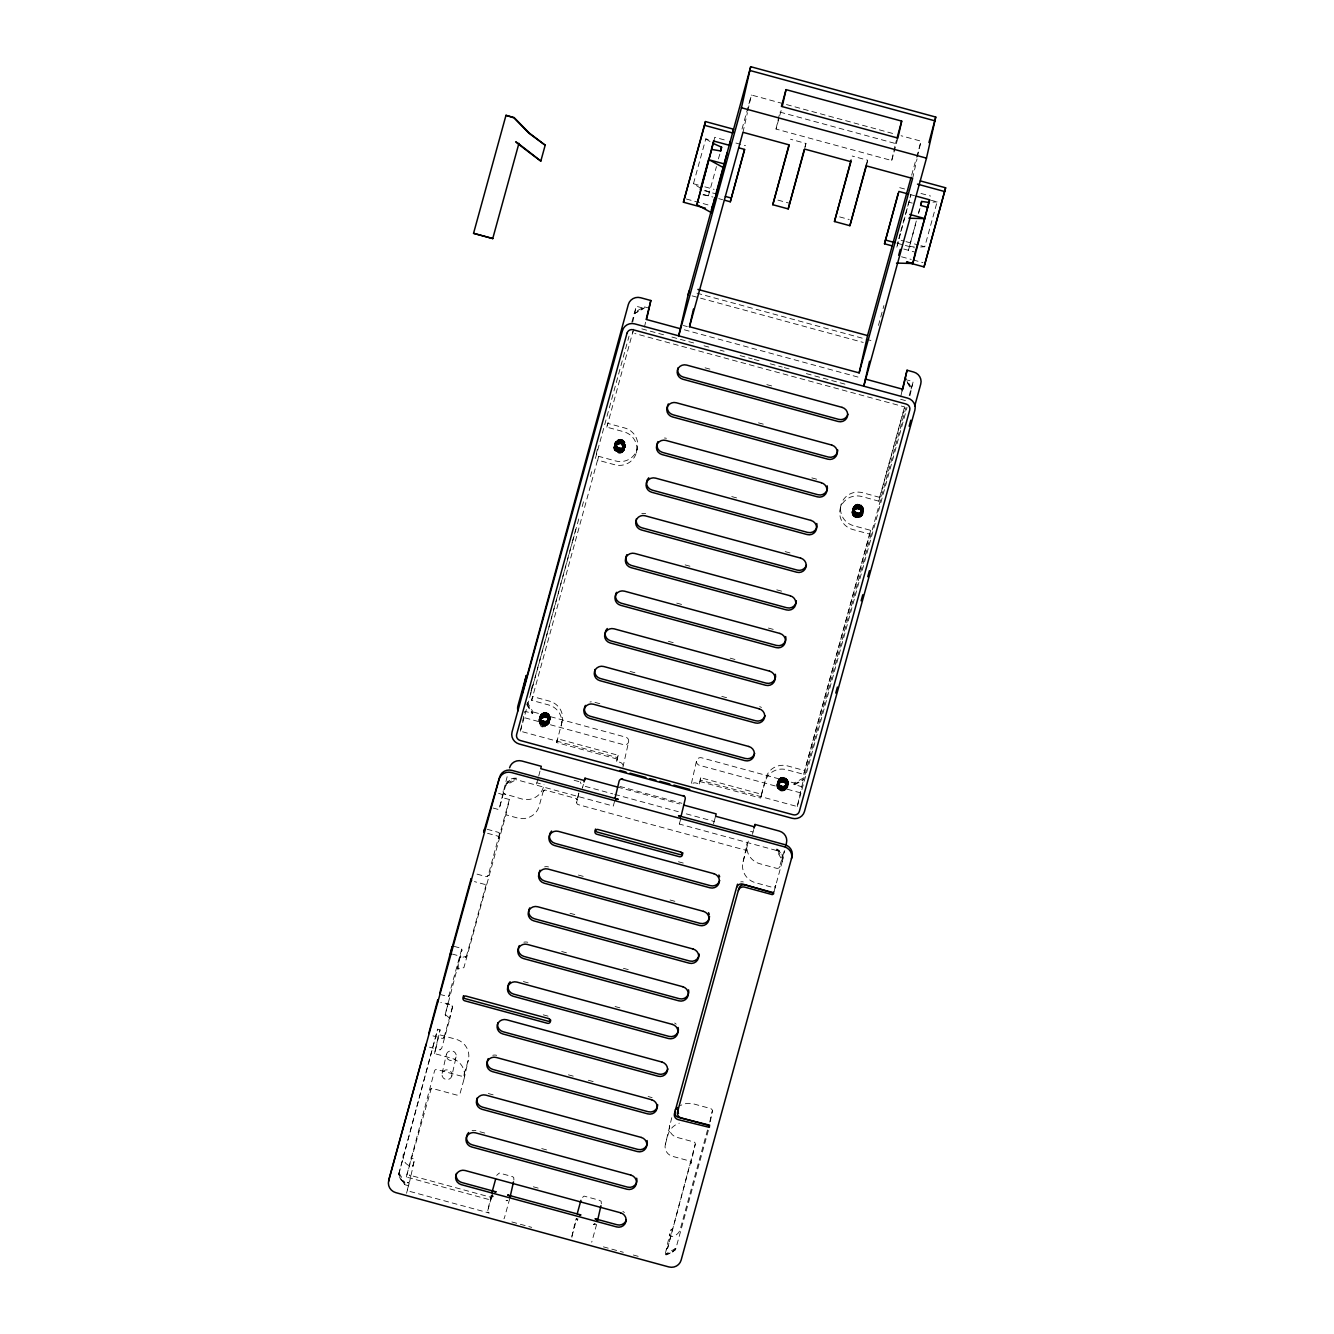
<?xml version="1.0" encoding="UTF-8"?>
<svg xmlns="http://www.w3.org/2000/svg" width="1334" height="1334" viewBox="0 0 1334 1334"><rect width="100%" height="100%" fill="white"/><g stroke="black" fill="none" stroke-linecap="round" stroke-linejoin="round"><path stroke-width="0.75" stroke-dasharray="5 3.75" d="M540.503 715.057C534.834 744.255 564.015 709.138 539.753 718.376M624.229 448.858L619.109 451.809L624.412 449.191L623.978 446.123L621.344 443.522L617.492 443.672L615.858 445.439L618.959 448.808L622.711 448.024L618.226 448.507L615.974 444.572C621.344 460.73 630.032 433.116 615.174 444.205C617.092 438.819 625.629 440.47 624.929 446.323M787.293 785.843L787.844 784.492C789.194 792.363 776.455 793.346 777.122 785.559C776.621 795.364 792.863 789.595 785.659 782.424C780.39 777.105 774.387 788.194 781.09 790.028C770.152 785.192 786.043 770.785 787.91 783.525M862.164 510.605C856.178 504.052 865.132 512.373 861.681 515.758M542.338 724.962C539.036 720.51 539.67 722.811 543.088 725.262L541.087 723.978L539.586 720.377M615.541 446.473C614.29 452.276 625.846 451.926 622.878 446.023C621.427 442.204 612.773 444.922 617.442 448.491C622.311 452.676 626.78 443.121 620.91 441.887C614.624 440.537 612.206 450.142 618.226 452.076L615.424 449.708L616.291 443.472M707.52 1129.981L680.173 1229.431A10.072 9.772 12.7 0 1 672.036 1236.468A2.018 1.951 12.7 0 1 669.768 1234.967L670.935 1229.998M778.289 787.66C775.521 780.824 785.643 776.188 787.56 783.775M852.559 512.373L856.228 516.842L853.427 514.474L853.443 511.722M549.441 721.627L549.691 719.71M549.758 720.21C552.176 713.757 541.17 710.722 539.786 717.342M549.591 720.96C552.593 715.641 544.972 710.172 541.004 714.724C544.389 710.972 551.492 714.524 549.925 719.526L549.658 718.526M624.462 448.924C626.73 442.271 616.141 439.486 614.49 446.056C612.339 455.127 627.63 454.227 625.246 444.889M625.046 445.573L624.012 449.808M625.112 446.073C620.927 426.263 605.819 456.928 622.695 449.908M788.027 783.041C789.011 789.561 778.773 791.712 777.589 785.142M787.927 784.292C789.811 778.739 781.14 775.237 778.406 780.29M852.209 511.856L853.21 507.554C846.273 523.612 872.769 516.191 858.813 507.07C845.439 505.97 856.795 526.613 862.364 513.957M539.553 718.893L541.12 714.24L544.739 712.573A5.219 5.069 12.7 0 1 548.157 713.657L550.092 716.625C549.308 712.123 542.188 711.189 540.47 715.491M614.54 445.589C611.172 453.093 624.245 456.345 624.629 448.241M614.59 446.19L616.258 441.07L619.876 439.386A5.219 5.069 12.7 0 1 623.312 440.47L625.229 443.438C622.444 434.767 610.505 442.571 615.424 449.708M614.957 443.688C613.54 448.641 619.66 453.31 623.578 449.375M778.672 781.374L783.108 779.173L786.393 781.107L782.291 779.206L777.872 782.674C780.673 777.789 788.211 780.774 787.36 786.176C780.824 795.347 772.303 778.422 782.741 777.338A5.219 5.069 12.7 0 1 786.176 778.422L788.094 781.39L786.176 778.422L781.874 777.555L778.506 779.823L777.072 784.976L778.072 780.723L777.505 783.075M852.86 508.938L853.443 507.587L852.476 511.439L853.427 514.474M862.548 512.189C860.18 517.859 851.125 514.24 852.96 508.454M547.674 720.727L544.722 721.677L541.471 719.576C543.021 722.211 547.574 722.628 548.074 719.893C547.274 714.524 539.653 719.976 540.737 718.176M621.427 448.558L623.778 446.356L620.827 448.608L616.608 446.406L619.076 448.341L622.011 448.424L623.562 447.607L623.962 443.388L624.445 444.155M785.676 785.493L782.724 786.443L779.473 784.342C781.807 788.828 788.878 785.509 786.393 781.107L785.659 785.559M859.429 513.106L861.364 511.772L858.246 513.34L854.61 511.172L858.246 513.34L861.564 512.373C861.347 508.521 854.444 507.42 854.077 511.389L856.862 514.057L860.597 513.323L856.862 514.057L854.077 511.389M539.169 719.793L539.82 716.875L539.069 720.21M623.895 450.275C618.959 457.062 610.138 447.49 615.708 441.837M614.307 446.607L615.241 442.721M614.424 446.14C611.706 452.259 622.745 456.228 624.329 449.391M614.64 445.189L617.575 441.304L621.877 441.204M614.741 444.706L614.207 447.09M787.81 783.992C787.143 776.538 775.688 778.889 777.022 786.043L777.822 781.707M777.072 784.976C776.555 778.839 786.043 776.155 787.76 782.558M852.326 511.372L852.126 512.79L852.743 509.471M852.543 510.422L853.827 507.737L856.761 505.736L861.164 506.837L856.545 505.736L853.293 508.504M852.643 509.955C851.976 514.991 860.046 518.026 862.331 512.906M550.075 718.776L548.991 723.311L549.458 720.927M624.712 447.274L624.412 449.191L625.212 445.606L624.229 449.875M778.806 780.44C796.715 771.869 781.424 803.468 778.172 783.742M862.531 513.49C865.382 508.187 858.012 502.968 854.043 507.237M863.248 509.655L862.214 513.39M538.986 721.21C538.119 713.59 550.709 711.956 549.575 720.46M539.82 716.942C538.102 722.328 546.19 726.063 549.174 721.327M614.24 447.557L614.857 444.239M492.78 1197.098C492.263 1194.53 492.496 1198.316 491.629 1195.447M577.539 1220.16L576.121 1218.759M540.17 718.976L540.27 722.895M615.308 445.789C613.973 448.307 616.491 451.592 619.126 451.759L615.257 448.641M853.31 510.555L852.993 513.39L854.177 515.024L858.679 516.425L854.327 515.141L853.46 511.656M506.136 1200.733L507.67 1200.55L506.186 1200.533M594.097 1224.595L595.514 1224.028L593.58 1224.529M445.206 1014.874C447.624 1002.734 451.059 1004.102 440.787 1002.568M398.916 1173.553L437.652 1029.198L440.087 1029.865L435.801 1048.874L439.72 1049.875L441.671 1048.441L449.875 1018.392L445.256 1014.49L461.981 949.991M452.476 1006.87L449.825 1018.776M487.544 833.3L497.265 835.951A2.018 1.951 12.7 0 1 498.683 838.352L499.316 833.183A2.018 1.951 12.7 0 0 498.099 832.266L486.443 829.081M578.689 793.43L576.555 803.051L577.689 804.485L746.223 850.342L743.121 861.647A17.625 17.092 12.7 0 0 755.594 882.758L772.103 887.26A3.018 2.935 12.7 0 0 775.788 885.226L774.687 889.144M581.007 783.692L580.307 782.024M708.271 1130.332A3.018 2.935 12.7 0 1 708.171 1131.082L675.888 1248.441A10.072 9.772 12.7 0 1 675.371 1249.858L666.083 1254.977A2.018 1.951 12.7 0 1 665.499 1253.01L666.483 1249.408A2.018 1.951 12.7 0 1 667.617 1248.14L690.729 1161.864A2.018 1.951 12.7 0 0 689.511 1160.947L672.503 1156.328A10.072 9.772 12.7 0 1 665.383 1144.255L671.752 1117.709M852.226 511.789L852.993 508.504C850.842 514.14 856.044 504.619 859.296 507.921L854.277 508.487C851.059 512.223 854.327 517.609 858.696 516.375M492.98 1195.764C492.096 1198.366 493.897 1194.814 491.579 1196.181M576.705 1218.776L577.589 1219.976L577.889 1218.809M577.772 1219.276L576.321 1218.909L577.205 1220.026M548.991 717.375C547.49 711.889 550.442 722.945 546.907 724.112C544.205 726.596 538.469 723.278 540.32 719.826M540.87 717.392C538.452 730.548 541.988 711.322 540.087 721.027M777.955 785.576C787.277 797.399 789.078 774.987 778.522 784.275L778.973 781.741M548.507 720.46C547.64 725.863 549.058 711.556 549.591 720.177L550.025 719.059C539.119 738.669 535.601 702.218 549.641 718.259M547.874 722.928L549.041 718.076M614.941 446.89L618.126 450.375L622.978 449.791L624.045 445.639L621.561 442.571M624.179 444.889L623.011 449.741L624.379 447.24M786.376 786.026C790.929 779.139 778.256 775.488 778.539 783.642M862.381 512.006L862.014 514.34L858.746 516.458C863.565 515.591 859.696 505.369 861.414 513.056M861.397 513.323L862.181 509.655L861.164 506.837L862.898 509.371L862.148 514.907L862.848 512.056M540.353 715.974C544.139 709.771 553.893 717.125 548.574 722.344C545.306 727.097 537.302 722.678 540.837 717.709C542.438 712.94 549.108 715.024 549.441 719.476M615.458 446.657L615.358 449.458L617.725 451.359L620.727 451.676L622.594 450.392L617.842 450.892L615.541 448.941L615.441 446.89M615.341 447.374L616.108 443.738L615.241 448.691L617.492 451.776M778.973 781.691C774.404 787.127 782.858 793.68 786.76 787.994M855.494 516.541L852.993 513.39L854.127 508.504L853.51 509.154M623.295 449.024L623.645 447.274M787.043 782.841L786.16 786.977L786.393 785.693L784.292 786.51M861.297 513.807L862.181 509.655M513.923 1180.056L513.707 1177.438L512.323 1176.538L499.266 1173.036L496.665 1175.371M601.351 1203.852L601.134 1201.234L598.849 1200.083L584.042 1196.098L581.424 1198.432M549.274 722.378L549.541 721.16C549.291 715.541 541.487 713.907 539.353 719.243L539.42 720.794L539.436 719.376M498.566 793.263L502.384 794.564A3.018 2.935 12.7 0 0 504.519 798.182L509.371 799.5L505.919 814.824L463.882 967.667L457.762 969.034L459.83 956.528A2.018 1.951 12.7 0 0 458.746 955.811L452.443 954.093M782.274 861.631L784.759 850.525M404.619 1184.542L398.749 1174.604L399.099 1173.053A10.072 9.772 12.7 0 0 404.952 1182.991L404.619 1184.542A10.072 9.772 12.7 0 0 406.17 1185.092L408.588 1185.759L406.52 1193.296M398.749 1174.604A10.072 9.772 12.7 0 1 399.033 1173.02L437.652 1029.198M492.496 1193.897L490.812 1200.033L406.286 1177.022L434.551 1070.885A2.018 1.951 12.7 0 1 437.002 1069.534L460.814 1076.004A3.018 2.935 12.7 0 0 463.715 1075.271L468.251 1060.313A17.625 17.092 12.7 0 0 455.794 1039.203L438.786 1034.567L440.087 1029.865M406.286 1177.022L431.199 1088.711A2.018 1.951 12.7 0 1 432.716 1088.544L456.528 1095.014A3.018 2.935 12.7 0 0 460.213 1092.98L463.965 1079.323A17.625 17.092 12.7 0 0 451.509 1058.212L434.5 1053.577L438.786 1034.567M408.588 1185.759L409.188 1183.141L407.237 1182.608L409.188 1183.141L407.103 1190.678L489.194 1213.006A2.018 1.951 12.7 0 1 487.777 1210.605L491.362 1194.68M407.754 1182.691A2.018 1.951 12.7 0 0 409.705 1181.257L414.424 1160.08A2.018 1.951 12.7 0 0 413.006 1158.679L410.572 1158.012M440.72 1049.625L440.237 1049.808M493.163 808.054L498.999 809.655L507.437 775.488M505.836 785.292L506.186 783.758A10.072 9.772 12.7 0 1 516.308 778.172L515.958 779.723L505.836 785.292A10.072 9.772 12.7 0 0 505.269 786.81L498.999 809.655M442.121 1073.37L446.406 1054.36M622.928 765.149A4.035 3.902 12.7 0 0 620.077 762.348L616.675 761.431L617.525 757.629L520.377 731.199L524.862 711.356L532.65 713.34L532.983 711.922L527.28 702.268M531.082 690.845L532.366 685.142M531.666 700.333L532.533 696.531L549.525 701.15A17.625 17.092 12.7 0 1 561.998 722.261L561.147 726.063A17.625 17.092 12.7 0 0 548.674 704.952L531.666 700.333L598.599 456.311L615.608 460.947A17.625 17.092 12.7 0 0 637.135 449.074A17.625 17.092 12.7 0 0 624.679 427.964L607.67 423.345L606.82 427.147L623.812 431.766A17.625 17.092 12.7 0 1 636.285 452.876A17.625 17.092 12.7 0 1 614.741 464.749L597.749 460.113L598.599 456.311M451.826 1076.021A5.036 4.886 12.7 0 0 445.673 1069.951A5.036 4.886 12.7 0 0 443.422 1078.105A5.036 4.886 12.7 0 0 451.826 1076.021L456.111 1057.012A5.036 4.886 12.7 0 0 449.942 1050.942A5.036 4.886 12.7 0 0 447.707 1059.096A5.036 4.886 12.7 0 0 456.111 1057.012M596.265 454.177L597.549 448.474M540.403 719.66C539.186 724.479 547.173 726.396 548.274 721.677M541.254 717.409C540.654 716.208 550.158 714.657 549.475 720.66C547.807 725.479 539.503 724.746 540.52 719.126M539.52 720.31C539.486 725.663 548.241 726.646 549.425 721.411L548.524 718.159L546.14 716.341L542.454 716.375L540.603 719.093L540.82 717.759M540.92 717.675L541.471 716.458M541.037 717.192L540.537 718.826M540.437 719.293C539.753 712.406 550.408 712.606 549.808 719.226M540.62 719.026C552.976 707.787 547.74 734.1 540.654 719.443C540.954 724.412 549.391 724.062 548.691 718.743M548.474 720.727L543.822 721.994L540.87 718.492C540.353 723.111 547.974 724.179 548.641 719.543L548.091 720.71L547.74 719.193M540.487 719.576L542.238 717.325L544.555 716.792L547.357 718.159L548.274 721.461L548.357 720.16M541.02 718.426L545.356 716.908L548.157 719.476M540.92 718.893L544.455 717.258L547.724 719.259M541.704 717.308C546.49 714.074 551.742 721.06 544.672 716.308M548.674 718.793C550.525 712.756 530.065 715.007 548.074 715.758L548.708 717.108L545.222 714.991L540.587 716.625M539.803 719.426L543.388 723.895L547.674 722.611M546.807 722.111L542.971 722.178L540.754 718.976M541.454 716.525L542.671 715.424M541.137 716.725L544.389 714.024L548.007 715.307C531.949 707.97 541.988 738.969 549.375 721.127C548.924 726.697 540.12 726.496 539.32 721.26M541.504 722.144L539.77 717.942L544.872 715.357L548.624 717.675L545.106 715.474L541.354 716.942L544.872 715.424L548.157 717.358L546.423 715.741M544.622 722.094L541.837 720.643M540.57 717.075L543.288 715.574M539.97 717.425L543.505 714.624M541.871 723.645C538.302 719.96 543.171 726.897 545.556 724.779M644.389 306.853L644.072 308.287L634.234 313.707L634.55 312.273L644.389 306.853L648.758 308.037M544.405 713.957L542.871 714.54M632.7 322.161L636.268 306.286L644.072 308.287M539.853 718.893C540.52 722.978 546.606 724.896 548.424 720.493M543.605 722.945L540.77 720.777L540.62 718.709L540.22 720.243M545.439 716.491L546.873 717.158M545.873 714.59L547.307 715.257M463.965 1079.323L468.251 1060.313M632.733 332.95L633.583 329.148M542.504 720.794L547.424 721.394M547.991 721.194L546.79 722.161M544.906 716.425L547.64 717.659L547.774 722.144M548.491 718.059L548.391 718.476M540.837 720.227C540.97 725.329 550.458 720.293 547.023 723.645M548.708 717.042L548.691 719.776M616.391 443.005L615.991 444.272L617.375 441.754C622.578 438.803 627.63 447.207 622.695 450.475L623.128 449.208L622.594 450.392M615.358 448.224C615.691 451.792 621.21 452.81 623.512 450.108M615.458 447.74L617.008 450.458L620.794 451.125M615.558 447.274L615.774 445.473M623.928 445.139L623.862 443.855L624.829 446.523C624.129 450.759 618.026 451.409 615.808 448.074C613.307 437.585 625.846 444.606 622.945 443.021M623.945 448.207C619.159 455.678 610.989 442.254 621.127 444.522M614.891 448.057L616.175 445.239L618.893 443.638L621.911 444.455L623.312 446.29L620.493 443.722L615.991 445.373L617.709 442.721L621.561 442.621M616.275 444.756C623.178 441.954 619.96 441.921 624.512 447.941M616.375 444.289L620.71 442.771L624.479 446.773M616.591 443.338C619.643 440.687 625.279 443.638 624.595 447.74C627.714 442.504 620.16 437.235 616.241 441.521M615.574 446.123C615.174 441.304 622.211 439.336 623.845 443.922L619.493 441.854L615.808 443.422M615.741 448.041L615.674 446.79M619.443 450.325L616.642 448.958L614.874 444.706M615.308 446.673C625.463 452.76 618.376 451.342 615.774 446.323M616.925 443.705L620.71 442.771L623.645 444.806L620.26 442.288L616.075 444.422M615.924 442.955L617.375 441.754M624.429 447.674L619.543 449.908L615.958 447.09M616.708 442.855L617.925 441.771M616.541 449.425L617.809 450.358M617.359 441.804L618.759 440.97M644.472 327.047L645.773 321.344M617.225 449.508L615.691 448.041M621.127 449.691L615.924 447.59M622.711 448.024L617.659 447.607M619.86 448.491L621.444 448.274M618.676 441.02C627.981 442.088 614.34 438.786 614.707 445.106M620.677 451.659L619.109 451.809M621.411 451.359L622.711 449.841M622.044 450.925L617.092 450.392L614.841 446.723M622.161 450.458L620.794 451.192M617.325 759.079L556.611 742.554L557.462 738.753L618.176 755.277L616.675 761.431M622.144 443.438L623.528 445.289M622.911 448.958L621.16 449.775C628.898 441.721 618.659 457.479 615.091 447.624M623.245 447.474L621.827 444.872M623.495 447.04L623.095 445.072L623.512 446.99M624.129 444.189L623.111 449.275L623.728 447.073M636.285 452.876L637.135 449.074M713.857 141.054L714.707 137.269L726.263 140.42M702.918 194.897L708.404 195.831L709.254 192.046L704.069 189.745M578.923 792.93L576.621 802.668M490.812 1200.033L491.396 1197.415L409.305 1175.071A2.018 1.951 12.7 0 1 410.739 1177.488M742.971 132.316L747.407 112.673M747.84 110.705L751.375 94.997L893.08 133.567M622.928 767.183L628.597 741.987A4.035 3.902 12.7 0 0 625.746 737.168L532.983 711.922M776.038 129.048L779.873 112.073L895.531 143.538L891.712 160.514L776.038 129.048L782.208 106.603M805.086 147.207L805.936 143.438L790.512 139.236M571.936 1237.285A2.018 1.951 12.7 0 1 571.936 1236.284L575.704 1219.593M774.104 891.345L782.141 862.148A10.072 9.772 12.7 0 0 782.441 860.563L776.571 850.642A10.072 9.772 12.7 0 0 775.021 850.075L679.323 824.045L680.19 820.243M691.462 783.275L696.598 760.497A4.035 3.902 12.7 0 1 701.517 757.779L794.297 783.025L804.135 777.605L905.919 407.62M699.249 783.892L700.75 777.739L761.464 794.264L760.613 798.066L699.9 781.541L699.249 783.892L695.848 782.975A4.035 3.902 12.7 0 0 691.962 783.942M713.557 823.795L714.09 821.427L686.26 813.857M866.766 163.999L867.617 160.23L852.209 156.028M743.121 861.647L747.407 842.638A17.625 17.092 12.7 0 0 759.863 863.748L776.388 868.251A3.018 2.935 12.7 0 0 779.306 867.517L784.309 850.825M746.223 850.342L748.307 841.104M665.499 1253.01L669.768 1234L669.768 1234.967M667.617 1248.14L695.214 1144.355A2.018 1.951 12.7 0 0 693.797 1141.937L676.788 1137.318A10.072 9.772 12.7 0 1 669.668 1125.246M897.265 245.256L898.115 241.487M912.623 178.473L917.042 158.829M917.475 156.878L921.027 141.171L901.067 135.734M690.729 1161.864L690.929 1163.365L695.214 1144.355M840.287 508.404L841.137 504.602A17.625 17.092 12.7 0 1 862.681 492.73L879.673 497.365L878.823 501.167L861.814 496.531A17.625 17.092 12.7 0 0 840.287 508.404A17.625 17.092 12.7 0 0 852.76 529.515L869.751 534.134L803.685 774.354L786.676 769.718A17.625 17.092 12.7 0 0 765.149 781.574L760.613 798.066M896.848 247.157L910.889 194.747L900.683 231.799M778.189 785.376L779.156 781.424M779.256 781.007L778.873 782.158C779.59 777.222 787.11 778.372 787.777 782.825M787.577 785.226C780.573 767.75 772.286 798.916 786.16 786.927M777.739 782.658L779.323 786.293L783.208 787.81L780.19 786.977L778.722 783.008M785.576 785.976C780.824 789.094 790.228 783.325 783.258 782.141C777.689 780.423 777.905 788.661 783.208 787.81M786.326 785.726C785.042 792.179 777.472 784.575 778.606 785.993L782.091 788.111L785.943 787.277L786.827 781.34C783.992 777.722 777.739 779.406 777.288 784.092C778.572 780.34 784.142 779.389 786.46 782.691C785.926 787.777 785.809 788.227 780.307 786.443C774.871 780.807 788.261 779.856 786.276 786.226M779.139 782.708C779.94 777.422 789.261 784.525 784.325 780.99M779.239 782.241L781.957 780.69L785.009 781.39M779.056 781.907L780.123 780.173L783.225 779.756L786.593 782.341L783.125 780.24L779.373 781.707L779.823 785.476L783.425 786.86L780.407 786.026L779.056 784.042M779.456 781.29L782.191 779.69L785.226 780.44L787.544 783.508L787.01 788.077L787.427 786.176M779.573 780.807L782.991 779.656M784.926 788.828L781.19 789.611L778.306 787.36M778.606 785.993L777.739 784.125M779.59 782.608L781.741 781.641L784.776 782.408M779.69 782.141C781.741 777.922 788.894 786.143 784.892 781.874C777.989 779.873 788.494 781.824 787.377 785.893M786.376 788.061C784.109 790.678 778.572 789.895 778.222 786.11M779.106 779.473C796.381 771.369 783.358 801.934 777.555 783.658M780.24 782.158L778.622 783.808L779.256 785.292L782.524 787.327M780.557 780.723L783.275 780.373M779.406 787.377L778.622 785.943L782.308 788.277L785.793 786.843M675.371 1249.858L675.721 1248.324L674.921 1248.874A9.571 9.288 12.7 0 1 668.584 1253.476L666.45 1253.593L666.083 1254.977M777.822 783.108L781.974 780.64M781.29 780.407L778.572 781.841M782.091 789.228L778.456 786.977L777.639 783.125M780.19 786.977L778.656 784.209M782.174 779.74L785.276 780.607M780.557 788.844L778.839 787.143M778.823 787.193L778.522 783.892C777.288 788.477 783.858 790.295 786.443 787.327M782.508 786.426L785.426 786.16M783.992 782.474L785.743 783.958M784.425 780.573L787.327 784.459L785.943 787.277L786.593 785.026M784.392 788.778L782.875 789.294L785.993 787.16M782.741 786.376L780.523 785.559M785.026 785.993L783.525 786.376M785.126 787.927L783.758 788.661M710.305 1121.577L712.439 1110.555A3.018 2.935 12.7 0 0 710.305 1108.454L693.797 1103.968A17.625 17.092 12.7 0 0 680.44 1105.519M785.559 787.86L786.71 784.542M786.576 784.042L786.393 785.759M786.793 783.091L785.226 780.44M916.308 220.977L908.437 250.308L916.475 221.044M776.571 850.642L776.922 849.091A10.072 9.772 12.7 0 1 782.775 859.029L782.441 860.563M853.36 512.99C852.059 508.437 857.328 502.968 861.147 506.887M857.779 513.673L855.544 512.84L854.01 510.088C854.46 514.557 861.347 515.024 862.064 510.422C862.214 515.441 854.894 516.041 853.677 511.572L856.061 514.707L859.063 515.024L855.227 514.274L853.793 511.039L854.827 507.103L857.445 506.02L860.463 506.837L862.815 510.105M854.177 510.005L856.912 508.404L860.513 509.738L856.912 508.404L853.643 511.155M853.26 513.407L855.494 508.437L858.612 508.021L861.547 510.055L859.463 507.804M861.697 513.673C855.344 521.244 849.424 505.219 859.446 507.87M853.977 509.671L857.228 506.97L861.314 508.888L857.245 507.003L853.076 509.455M861.164 506.837C863.415 508.454 852.326 503.201 853.593 510.889L855.377 506.52L859.78 506.436M862.114 513.857C859.296 518.292 851.959 515.441 852.659 510.422C851.942 515.207 858.146 518.559 861.514 514.874M853.643 513.29L853.46 512.523C853.76 516.458 860.13 517.442 861.247 513.507L861.947 512.973M858.246 515.007C847.574 514.34 856.862 498.683 862.664 507.971M853.993 509.288C852.659 513.09 857.512 516.325 860.497 513.74M853.66 511.089C855.261 507.67 860.93 508.471 861.397 512.289M854.827 508.954C865.916 507.253 853.093 508.087 860.03 508.738M853.193 511.906C854.094 517.825 862.047 514.074 862.431 513.957L863.231 510.372C865.116 518.559 851.892 520.61 852.243 512.323M854.177 513.073L852.91 509.538M862.831 511.556C862.981 507.137 856.361 504.452 854.194 508.721M862.431 512.439L858.162 514.641L853.977 511.806M700.75 777.739L700.1 780.09L797.248 806.536L801.717 786.693L793.98 784.459L794.297 783.025M854.41 509.004L856.345 507.637M856.895 508.454L858.496 508.487M855.794 515.174L854.094 513.49M858.012 507.003L854.51 508.521M852.609 510.338C853.927 504.702 862.664 505.619 862.481 511.539M855.661 512.373L859.446 513.04L857.662 513.24M857.328 515.624L859.646 515.124M853.793 512.323L857.328 514.457L861.197 513.607L858.012 516.108L853.61 513.79M854.727 507.57C857.262 504.602 862.865 506.587 861.964 510.672M858.562 513.723L860.563 512.99M859.846 514.224L858.346 514.624M859.429 513.323L861.781 511.122M863.115 508.421L862.448 512.673L859.963 508.654L861.431 510.522M857.395 507.103L861.114 508.521L861.847 511.155M861.347 513.023L859.013 515.007L860.28 514.741M861.03 513.256L859.013 515.007M861.147 512.723L861.247 512.306M861.714 510.855L861.314 508.888L861.631 512.106L861.747 509.104M862.031 509.438L860.463 506.787M861.014 514.507L861.531 512.79M858.679 516.425L860.613 515.091L862.081 510.138M803.685 774.354L870.618 530.332L853.61 525.713A17.625 17.092 12.7 0 1 841.137 504.602M801.717 786.693L804.135 777.605M869.751 534.134L870.618 530.332M900.7 396.782L901.984 391.079M907.287 382.608L911.089 389.044L911.405 387.61L905.719 377.972M910.005 395.514L913.14 381.624L907.82 380.173M491.879 1196.581L492.513 1195.531M576.638 1219.643L577.589 1219.226M539.069 720.26L539.853 716.908M787.093 787.827L788.077 783.542M631.832 322.178L636.268 306.286M530.348 694.547L573.903 536.168M574.454 534.167L576.121 528.147M520.377 731.199L572.236 542.688M572.786 540.687L579.406 516.625M582.158 506.603L584.359 498.582M590.428 476.521L592.646 468.501M595.398 458.479L629.048 336.151M454.177 946.373L460.497 948.09A2.018 1.951 12.7 0 1 461.714 949.008L448.741 996.181A2.018 1.951 12.7 0 1 447.207 996.365L440.904 994.647M434.5 1053.577L435.801 1048.874M606.82 427.147L633.033 331.149M499.516 833.667L488.177 875.654M466.283 956.728L486.643 882.908A2.018 1.951 12.7 0 1 484.175 884.259L474.454 881.607M498.683 838.352L509.371 799.5M403.318 1154.027A10.072 9.772 12.7 0 0 410.455 1166.083L410.939 1166.216A2.018 1.951 12.7 0 0 412.873 1165.733L414.424 1160.08M700.617 188.211L693.447 183.742L705.786 138.886L709.638 139.937M538.236 777.839L536.218 785.159L536.768 782.791L544.039 784.776M538.736 776.004L540.787 768.134M543.405 790.712L539.119 806.136A17.625 17.092 12.7 0 1 517.575 817.992L505.919 814.824M556.611 742.554L561.998 722.261M708.404 195.831L716.458 166.567M718.376 158.896L720.21 152.91M742.004 129.081L751.375 94.997M583.442 784.342L582.408 788.111L582.941 785.743L612.74 793.847M487.777 1210.605L491.396 1197.415M617.525 757.629L618.176 755.277M614.574 801.35L613.273 806.069L517.575 780.023A10.072 9.772 12.7 0 0 515.958 779.723M509.738 1198.599L504.419 1217.909A2.018 1.951 12.7 0 1 503.902 1218.776M804.836 147.424L805.936 143.438M679.323 824.045L680.623 819.326M866.533 164.215L867.617 160.23M571.936 1236.284L576.722 1218.892M596.631 1224.312L591.862 1241.704A2.018 1.951 12.7 0 1 591.662 1242.171M895.531 143.538L896.565 139.803M891.712 160.514L897.882 138.086M714.074 821.911L715.641 815.774M911.656 175.238L916.058 159.196M916.608 157.195L921.027 141.171M900.15 233.75L898.549 239.603L904.102 241.12M878.439 325.446L883.908 305.519M918.442 213.173L919.526 209.271M918.626 213.24L920.777 205.436M761.464 794.264L765.999 777.772A17.625 17.092 12.7 0 1 787.544 765.916L804.535 770.552M665.383 1144.255L667.984 1134.834A17.625 17.092 12.7 0 1 679.306 1123.178M752.409 834.384L754.477 826.847M920.61 247.007L924.762 246.74L937.102 201.884L931.315 200.3M879.673 497.365L904.485 407.17M878.823 501.167L904.735 406.97L634.734 333.483M909.204 395.614L911.405 387.61M911.089 389.044L913.14 381.624M709.721 1122.027L712.439 1110.555M797.248 806.536L907.02 407.487M624.545 448.441L625.162 445.873M862.231 514.641L862.981 511.306C862.581 506.47 855.711 504.819 853.176 508.971M787.193 787.343L788.027 783.825L787.01 788.077M634.234 313.707L643.355 308.221M624.529 448.724L624.145 450.142L624.562 448.241M624.245 449.658L624.979 446.54M549.641 720.46L549.191 721.561M548.991 723.311L549.625 720.677M787.327 786.66L787.844 784.492M548.291 721.027L548.908 718.826L548.524 720.01M861.347 513.09L862.014 510.822M785.993 785.959L786.91 783.592L786.41 785.309M786.276 786.443L784.909 788.878M615.574 446.173L616.725 442.805M615.758 445.856L615.358 447.123L615.057 445.773M853.993 509.038L854.41 507.77M853.76 510.622L852.96 511.656M623.762 446.423L624.462 446.506M623.328 448.324L623.945 446.123M861.13 514.04L861.731 511.839M458.462 968.151L457.762 969.034L458.829 968.017M444.055 1037.385L452.426 1007.253L447.807 1002.935M623.978 446.123L620.043 443.238M786.877 784.008L782.908 781.19M777.972 781.207L778.506 779.823M624.329 448.374L624.862 447.023M862.764 512.256C862.398 518.959 851.492 517.909 852.459 511.372M787.41 786.393C786.76 791.862 778.056 791.862 777.205 786.51M539.987 716.391L540.57 715.024M549.741 719.993L546.99 722.694L543.021 722.644M787.76 784.759L783.191 787.86M544.322 790.045L543.255 791.062L545.106 790.045L576.188 798.516L577.255 800.317L576.872 798.899M465.366 957.412L466.433 956.378L460.247 957.745M449.158 995.881L449.675 995.014L448.741 996.181M430.782 1089.028L430.265 1089.895L431.199 1088.711M463.715 1075.271L464.499 1073.97M412.873 1165.733L413.39 1164.865M779.306 867.517L780.073 866.216M616.391 443.055L620.477 441.337L623.912 443.305L622.578 441.537L624.796 445.072M615.641 446.39L616.175 445.172M779.373 781.707L778.639 784.275M860.914 513.723L861.464 512.556M786.526 784.776L783.308 787.394M671.519 1229.348L670.769 1230.398L671.902 1229.131M853.326 508.071C855.011 503.552 862.164 504.652 863.031 509.154M778.189 781.24C780.123 776.271 788.727 778.422 787.894 783.792M624.112 449.325C622.361 453.743 615.174 452.71 614.457 448.074C615.341 452.209 621.527 453.693 623.895 450.042M549.074 722.028L545.889 724.245L541.954 723.578M548.758 723.462C546.19 727.964 538.369 725.496 539.203 720.26C539.236 724.979 546.123 727.397 548.758 723.228M862.231 513.623C860.48 516.725 854.827 516.825 853.66 513.223M786.977 787.277C785.009 792.346 776.488 789.828 777.305 784.559M543.255 791.062L543.955 790.178M487.444 876.355L488.377 875.187L487.444 876.355A2.018 1.951 12.7 0 1 485.909 876.538L474.254 873.37M465.716 957.262L466.433 956.378M443.322 1038.102L444.255 1036.918L443.322 1038.102A2.018 1.951 12.7 0 1 441.804 1038.269L430.148 1035.101M540.253 716.441C542.504 712.706 548.908 713.74 549.775 718.059M624.329 448.141L621.06 450.258L617.142 449.458M548.641 723.712C546.323 727.38 540.137 725.896 539.269 721.794M861.897 514.807C859.563 518.526 853.41 517.008 852.526 512.906M787.193 786.093C784.659 790.011 778.439 788.211 777.922 783.708M786.643 788.477C784.325 792.196 778.156 790.678 777.272 786.56M617.008 440.387L618.859 439.536M541.871 713.573L543.722 712.723M855.027 505.152L860.046 504.602L863.231 508.204L861.314 505.236A5.219 5.069 12.7 0 0 857.879 504.152L855.144 505.169L853.143 507.971L856.862 504.302M779.873 778.339L781.724 777.489M785.693 787.327L784.375 788.844M623.028 448.424L621.11 449.758M548.207 720.177L545.406 722.144M547.79 722.078L545.856 723.412M547.674 722.561L543.505 723.428L540.42 720.46M547.457 723.512L545.539 724.846M667.884 1253.96L668.584 1253.476L666.45 1253.593L674.921 1248.874M548.374 723.295L543.755 724.779L539.937 721.327M786.81 786.16L783.208 787.71L780.29 786.927M548.441 722.561L543.772 723.895L540.337 720.877M861.164 516.041C858.412 518.893 853.06 517.192 852.359 513.323M855.811 507.003L859.496 506.97L861.747 509.171M506.186 783.758L506.937 783.442A9.571 9.288 12.7 0 1 515.491 778.739L516.308 778.172M593.613 1224.329C597.032 1223.245 592.696 1225.462 594.497 1223.962M506.937 783.442L515.491 778.739M793.98 784.459L803.818 779.039M794.63 784.759L803.618 779.823M668.584 1253.476L666.45 1253.593L667.267 1253.927M617.909 441.821L622.511 442.188L624.796 445.339M542.655 715.491L545.373 715.124M777.755 786.009L777.805 784.842M594.614 1224.279L593.98 1224.078M621.744 449.875L620.227 450.392M546.49 723.528L544.972 724.045L546.957 723.462M493.013 1196.198L492.296 1196.898M620.66 448.424L619.643 448.474M618.726 439.686L619.876 439.386M856.728 504.452L857.879 504.152M543.588 712.873L544.739 712.573M781.591 777.639L782.741 777.338M856.328 507.687L860.08 508.187L862.481 511.272M546.29 721.744L548.174 719.426M545.523 721.611L544.505 721.644M545.873 723.361L541.521 722.078M460.213 957.428L461.014 956.862L459.83 956.528M543.438 714.691L546.456 714.924M543.221 715.641L546.24 715.874M781.124 780.874L784.142 781.107L786.526 782.925M544.189 724.045L540.553 721.727L539.653 718.426M932.95 202.134L937.102 201.884M782.074 789.294L779.956 788.344M858.146 515.474L854.394 514.074L852.843 511.489M782.991 788.661L779.406 787.327M543.872 716.375L546.823 717.075L548.274 719.009M909.321 246.34L914.674 247.04M446.19 1003.918L448.241 1004.385L446.506 1003.868M858.045 508.004L861.981 510.889M446.823 1003.768L448.007 1004.085L447.624 1003.201M735.901 143.038L745.539 145.673M899.75 187.677L909.388 190.295M920.96 193.447L930.598 196.065M910.472 194.597L914.59 195.748M909.188 202.284L912.273 203.118M777.922 200.1L789.478 203.252M839.603 216.892L849.241 219.51M693.447 183.742L699.233 185.326M704.852 186.843L714.107 189.361M905.953 241.621L917.042 244.639M920.91 245.689L924.762 246.74M704.169 190.662L715.724 193.814M896.915 243.172L914.274 247.891M703.318 194.43L712.956 197.065M718.726 198.633L722.594 199.683M903.785 249.041L915.357 252.193M901.517 256.778L911.255 259.43M913.206 259.963L922.945 262.615M686.276 198.999L710.338 205.536M696.948 293.18L864.099 338.669M866.099 339.203L874.053 341.371M692.113 295.865L863.248 342.438M683.325 325.513L687.31 326.597M684.292 329.781L861.397 377.989M641.837 328.864L663.898 334.867M671.919 337.052L693.997 343.055M704.035 345.773L710.038 347.424M720.077 350.142L724.095 351.242M740.137 355.611L752.176 358.879M754.177 359.43L760.197 361.064M770.235 363.798L782.274 367.067M784.275 367.617L790.295 369.251M806.353 373.62L846.473 384.542M900.633 399.283L908.671 401.467M705.069 367.817L713.04 369.985M766.833 384.626L774.804 386.793M758.462 422.845L766.433 425.012M811.872 477.889L819.843 480.057M621.277 443.155L617.275 443.238L614.891 445.206L619.126 442.705L622.078 443.422L623.528 445.339M731.749 496.582L739.72 498.749M785.159 551.609L793.13 553.793M685.126 564.899L693.096 567.067M776.788 589.845L784.759 592.013M676.755 603.118L684.726 605.286M768.417 628.064L776.388 630.232M668.384 641.337L676.355 643.505M730.148 658.146L738.119 660.313M630.115 671.436L638.086 673.603M721.777 696.381L729.748 698.549M599.816 703.685L593.847 702.068A7.554 7.32 12.7 0 0 589.945 702.018M525.079 717.875L623.678 744.706A4.035 3.902 12.7 0 0 628.597 741.987M619.826 786.41L681.874 803.301M617.559 787.06L679.606 803.952M574.12 780.29L579.94 781.874M614.724 794.397L678.322 811.689M750.508 831.332L752.943 831.999M503.218 790.879A3.018 2.935 12.7 0 0 504.002 793.713L521.861 798.983A17.625 17.092 12.7 0 0 543.405 787.127M678.422 861.764L686.41 863.932M578.389 875.054L586.36 877.222M670.052 899.983L678.022 902.168M570.018 913.273L577.989 915.441M561.647 951.492L569.618 953.66M623.428 968.301L631.399 970.468M523.395 981.574L531.366 983.742M615.057 1006.52L623.028 1008.687M543.238 1014.824L549.141 1016.441M568.417 1074.837L576.388 1077.005M588.344 1080.257L596.315 1082.424M648.124 1096.531L652.109 1097.615M429.481 1047.157L433.367 1048.207M488.311 1093.53L496.281 1095.714M479.94 1131.766L487.911 1133.933M541.704 1148.574L549.675 1150.742M533.333 1186.793L541.304 1188.961M511.889 1221.961L531.716 1227.363M603.385 1246.856L623.362 1252.293M633.35 1255.011L641.337 1257.195M615.241 448.691L614.474 446.673M492.83 1196.148L491.362 1195.497M546.356 715.391L549.241 718.076M780.49 789.795L778.122 787.894L777.238 785.092M539.803 720.077L540.07 721.094M504.002 793.713L505.353 794.497M705.786 138.886L712.956 143.355M860.947 505.052L862.915 507.27M622.945 440.287L624.912 442.504M785.809 778.239L787.777 780.457M547.807 713.473L549.775 715.691M617.342 448.974L616.291 447.774M860.046 508.688L861.414 510.588M622.578 441.537L623.945 443.438M784.792 782.341L786.176 784.242M547.324 715.207L548.708 717.108M776.922 849.091L777.355 849.991A9.571 9.288 12.7 0 1 782.291 858.362L782.775 859.029M399.099 1173.053L404.952 1182.991M786.56 782.208L787.444 783.975M907.087 381.457L911.255 388.494M777.355 849.991L782.291 858.362M526.947 703.702L532.65 713.34M526.747 704.485L531.933 713.273M778.222 787.41L777.422 785.559M862.798 509.838L861.914 508.071L862.148 508.954M549.425 719.209L548.557 717.442L548.774 718.326M625.012 444.389C624.145 440.037 617.709 439.069 615.424 442.821C617.792 438.603 625.012 440.203 625.162 445.089M452.026 1005.819L452.426 1007.253L452.276 1006.136M445.656 1015.908L445.256 1014.49L445.406 1015.608M623.962 443.388L623.945 445.906M863.165 509.871C863.665 504.669 855.944 502.718 853.543 507.12C856.078 502.751 863.882 504.952 863.148 510.138M624.896 444.606L624.946 446.04M577.105 799.199L577.255 799.566M499.316 833.183L499.516 834.667M461.714 949.008L461.914 950.492M862.598 511.055L862.614 512.506M777.422 784.075L777.539 785.076M853.66 510.772L853.577 511.989M862.148 508.904L862.064 510.205M549.008 717.308L548.824 719.026L548.891 717.792M690.929 1162.348L690.929 1163.365M800.65 792.513A10.072 9.772 12.7 0 1 798.049 792.163L699.45 765.316A4.035 3.902 12.7 0 1 696.598 760.497M664.449 438.019A7.554 7.32 12.7 0 1 666.4 438.302M641.771 513.607A7.554 7.32 12.7 0 1 645.673 513.657M759.646 706.67A7.554 7.32 12.7 0 1 761.464 707.437M622.845 1211.405A7.554 7.32 12.7 0 1 624.395 1212.589M472.053 1130.632A7.554 7.32 12.7 0 1 475.955 1130.682M492.78 1055.277A7.554 7.32 12.7 0 1 496.682 1055.311M674.654 1023.011A7.554 7.32 12.7 0 1 676.221 1024.195M544.606 866.867A7.554 7.32 12.7 0 1 548.507 866.917M523.862 942.221A7.554 7.32 12.7 0 1 527.78 942.271M740.687 881.924A5.036 4.886 12.7 0 1 743.288 881.941M675.721 1248.324A10.072 9.772 12.7 0 1 668.101 1253.943M404.469 1182.341A9.571 9.288 12.7 0 1 399.533 1173.953M539.72 717.358L540.103 715.908L539.703 717.409M786.393 783.241L786.46 784.525L786.393 783.291"/><path stroke-width="1.5" d="M473.553 233.333L492.746 238.553L473.553 233.333L505.986 115.324L514.09 117.525L529.114 132.916L545.189 145.189L529.031 133.283L514.007 117.909L505.986 115.324M540.82 161.081C504.636 132.433 510.072 138.319 540.82 161.081L545.289 144.806M426.146 1045.089L426.113 1044.222L389.195 1178.456A10.072 9.772 12.7 0 0 388.861 1180.974M646.19 319.443L650.842 300.517L640.637 297.732A10.072 9.772 12.7 0 0 628.331 304.502L522.028 694.43L526.313 675.421L517.942 705.803A10.072 9.772 12.7 0 0 517.959 710.872M650.842 300.517L646.556 319.526L680.307 328.698L678.706 335.834L741.437 107.771L750.692 66.7L935.751 117.059L926.496 158.146L863.765 386.193L869.568 361.247M705.486 208.221L683.425 202.218L705.419 121.561L733.5 129.198L732.649 132.966L704.569 125.329L705.419 121.561M727.213 152.726L711.472 212.673L696.898 204.702L713.857 141.054M688.994 291.012L680.307 328.698M712.956 143.355L721.594 147.19L720.744 150.959L711.589 149.408L696.898 204.702M711.506 209.855L712.356 206.086M711.472 212.673L714.874 197.582L688.144 294.781M617.559 787.06L585.009 778.206L584.475 780.573L540.754 768.684L541.287 766.3L521.861 761.014A10.072 9.772 12.7 0 0 509.555 767.8M729.281 145.239L730.132 141.471M851.109 160.013L834.467 221.511L849.891 225.696L866.35 165.883L912.623 178.473L859.146 372.886L689.495 326.713L693.48 309.038M724.512 200.2L730.298 201.784L744.472 149.541M510.155 1196.748L513.49 1181.907M614.991 798.466L619.109 781.157A3.018 2.935 12.7 0 1 621.244 779.106L684.392 796.298A3.018 2.935 12.7 0 1 685.176 799.133L681.04 816.441M786.043 89.628L782.208 106.603L897.882 138.086L901.701 121.111L786.043 89.628L781.407 106.453M834.467 221.511L850.925 161.681L804.669 149.091L788.211 208.904L772.786 204.719L788.878 145.223M788.211 208.904L804.285 149.425M597.582 1220.543L600.934 1205.703M849.891 225.696L866.533 164.215M892.213 245.89L884.509 243.788L898.149 193.497M785.359 846.99L786.426 843.138A10.072 9.772 12.7 0 0 779.306 831.065L755.011 824.462L754.477 826.847L715.624 816.258L716.158 813.89L683.608 805.036M859.146 372.886L867.55 335.568L911.105 177.239M928.798 202.401L921.661 201.467L920.777 205.436L927.697 207.32L912.806 263.498L896.531 263.081M915.357 252.193L912.806 263.498L907.02 261.931M906.503 262.148L924.045 266.917L945.623 187.794L920.293 180.907M924.045 266.917L945.623 187.794M901.984 391.079L907.053 370.235L913.623 372.019A10.072 9.772 12.7 0 1 920.743 384.075L914.674 406.153M907.053 370.235L902.768 389.245L865.366 379.073M492.746 238.553L518.926 143.338M683.425 202.218L704.569 125.329M700.3 189.611L708.838 158.596M711.506 148.908L713.64 141.154M720.527 151.092L721.594 147.19M715.958 193.68L750.692 66.7M712.323 208.904L724.662 164.032L709.238 159.847L723.812 167.817M689.495 326.713L742.971 132.316L789.244 144.906L772.786 204.719M730.298 201.784L744.689 149.441L738.919 147.874M583.975 781.974L585.009 778.206M491.896 1192.746L495.614 1179.239M577.188 1213.89L580.907 1200.367M897.082 137.936L901.701 121.111M884.509 243.788L898.899 191.446L908.537 194.08M928.914 142.588L935.751 117.059M898.666 255.278L900.283 249.425M920.593 205.369L921.661 201.467M736.585 887.343L674.454 1113.556A5.036 4.886 12.7 0 0 678.022 1119.593L709.271 1127.347A2.935 2.835 12.7 0 0 709.505 1126.63L708.788 1125.429L681.09 1117.892A5.036 4.886 12.7 0 1 677.539 1111.856L738.903 888.344A5.036 4.886 12.7 0 1 745.056 884.959L772.753 892.496L773.987 891.812M753.977 828.231L755.011 824.462M927.397 207.704L929.531 199.95M915.874 250.242L929.748 199.85L916.258 196.165M835.751 693.08L837.402 687.06M861.13 600.784L862.781 594.764M867.75 576.705L869.418 570.685M909.154 426.213L910.805 420.193M451.909 947.257L439.67 993.713M709.755 1125.196L678.506 1117.442A5.036 4.886 12.7 0 1 674.937 1111.422M484.692 828.864L483.658 832.249L499.583 777.155A10.072 9.772 12.7 0 1 511.889 770.385L618.259 799.316A3.018 2.935 12.7 0 0 615.974 799.583M621.244 779.106L622.811 779.123M908.871 218.209L925.146 218.643L909.721 214.44M749.841 70.469L934.901 120.827M741.437 107.771L926.496 158.146M917.492 184.142L944.772 191.562M713.49 140.987L730.148 145.506M725.362 196.431L731.149 198.016M885.359 240.02L894.997 242.638M697.915 289.411L867.55 335.568M619.993 770.435L625.979 772.069M629.965 773.153L645.923 777.489M649.908 778.572L655.894 780.207M659.88 781.29L669.851 783.992M673.837 785.092L689.778 789.428M683.041 795.514L684.392 796.298M428.714 1033.7L437.785 999.716A2.018 1.951 12.7 0 0 438.302 1001.617M785.709 636.568A7.554 7.32 12.7 0 1 776.488 645.439L621.06 603.151A7.554 7.32 12.7 0 1 616.458 592.346M847.907 414.274A7.554 7.32 12.7 0 1 838.669 419.36L683.241 377.072A7.554 7.32 12.7 0 1 677.889 368.017M668.284 403.935A7.554 7.32 12.7 0 0 672.87 414.741L828.314 457.045A7.554 7.32 12.7 0 0 837.785 450.058M657.912 441.621A7.554 7.32 12.7 0 0 662.514 452.426L817.942 494.731A7.554 7.32 12.7 0 0 827.163 485.843M648.758 477.789A7.554 7.32 12.7 0 0 652.143 490.112L807.587 532.399A7.554 7.32 12.7 0 0 816.808 523.528M636.435 518.743A7.554 7.32 12.7 0 0 641.787 527.78L797.215 570.085A7.554 7.32 12.7 0 0 806.436 564.999M626.83 554.661A7.554 7.32 12.7 0 0 631.416 565.466L786.843 607.77A7.554 7.32 12.7 0 0 796.331 600.784M607.287 628.514A7.554 7.32 12.7 0 0 610.689 640.837L766.116 683.125A7.554 7.32 12.7 0 0 775.354 674.254M754.627 753.41A7.554 7.32 12.7 0 1 745.389 758.479L589.962 716.191A7.554 7.32 12.7 0 1 585.376 705.386M764.982 715.724A7.554 7.32 12.7 0 1 755.761 720.81L600.317 678.506A7.554 7.32 12.7 0 1 594.981 669.468M451.392 954.077A2.018 1.951 12.7 0 0 449.975 955.444L471.085 878.672A2.018 1.951 12.7 0 0 471.619 880.573M636.718 1178.222A7.554 7.32 12.7 0 1 627.497 1187.11L472.069 1144.805A7.554 7.32 12.7 0 1 468.668 1132.499M456.361 1173.436A7.554 7.32 12.7 0 0 461.697 1182.491L496.181 1191.879A3.018 2.935 12.7 0 0 494.631 1191.846M626.363 1219.693A7.554 7.32 12.7 0 1 617.125 1224.779L595.031 1218.776A3.018 2.935 12.7 0 1 596.865 1220.16M678.522 1113.44A5.036 4.886 12.7 0 1 678.022 1109.721M657.712 1104.769A7.554 7.32 12.7 0 1 648.224 1111.739L492.796 1069.451A7.554 7.32 12.7 0 1 488.194 1058.629M647.09 1140.537A7.554 7.32 12.7 0 1 637.869 1149.424L482.424 1107.12A7.554 7.32 12.7 0 1 477.088 1098.082M497.815 1022.711A7.554 7.32 12.7 0 0 503.151 1031.766L658.596 1074.053A7.554 7.32 12.7 0 0 667.817 1068.984M550.675 1020.043A2.518 2.435 12.7 0 1 547.84 1021.144L465.266 998.666A2.518 2.435 12.7 0 1 463.498 995.664M678.172 1027.497A7.554 7.32 12.7 0 1 668.951 1036.385L513.523 994.08A7.554 7.32 12.7 0 1 510.122 981.774M519.293 945.589A7.554 7.32 12.7 0 0 523.878 956.411L679.323 998.699A7.554 7.32 12.7 0 0 688.544 989.828M737.135 885.342A5.036 4.886 12.7 0 1 737.635 884.159M699.166 954.043A7.554 7.32 12.7 0 1 689.678 961.014L534.25 918.726A7.554 7.32 12.7 0 1 529.665 907.92M682.891 852.86A2.518 2.435 12.7 0 1 679.806 854.544L597.232 832.082A2.518 2.435 12.7 0 1 595.464 829.064M551.592 831.049A7.554 7.32 12.7 0 0 554.977 843.355L710.405 885.659A7.554 7.32 12.7 0 0 719.643 880.573M540.02 870.235A7.554 7.32 12.7 0 0 544.622 881.04L700.05 923.345A7.554 7.32 12.7 0 0 709.538 916.358M708.521 912.673A7.554 7.32 12.7 0 1 709.271 914.457M718.876 875.004A7.554 7.32 12.7 0 1 719.643 876.771M680.323 817.108A3.018 2.935 12.7 0 0 678.489 815.708L784.859 844.655A10.072 9.772 12.7 0 1 791.979 856.728L681.124 1260.163A10.072 9.772 12.7 0 1 668.818 1266.933L395.831 1192.646A10.072 9.772 12.7 0 1 388.711 1180.59L499.099 779.289A10.072 9.772 12.7 0 1 511.406 772.519L784.375 846.807A10.072 9.772 12.7 0 1 791.496 858.863M675.287 1109.871A17.625 17.092 12.7 0 1 677.639 1107.453M508.954 1195.748A3.018 2.935 12.7 0 0 507.604 1194.981L580.94 1214.94A3.018 2.935 12.7 0 0 579.39 1214.924M736.651 887.477A5.036 4.886 12.7 0 1 742.805 884.092L773.653 893.23A2.935 2.851 12.7 0 1 773.503 893.963L772.269 894.63L744.572 887.093A5.036 4.886 12.7 0 0 738.419 890.495M622.444 330.649L512.056 731.949A10.072 9.772 12.7 0 0 519.176 744.005L792.163 818.292A10.072 9.772 12.7 0 0 804.469 811.522L914.857 410.222A10.072 9.772 12.7 0 0 907.72 398.149L634.751 323.879A10.072 9.772 12.7 0 0 622.444 330.649M627.03 333.15L516.642 734.45A5.036 4.886 12.7 0 0 520.21 740.487L793.196 814.774A5.036 4.886 12.7 0 0 799.349 811.389L909.721 410.088A5.036 4.886 12.7 0 0 906.17 404.052L633.183 329.765A5.036 4.886 12.7 0 0 627.03 333.15M452.243 946.857L451.709 947.724L452.243 946.857M842.071 407.37L686.643 365.082A7.554 7.32 12.7 0 0 677.422 370.152A7.554 7.32 12.7 0 0 682.758 379.206L838.186 421.494A7.554 7.32 12.7 0 0 847.423 416.425A7.554 7.32 12.7 0 0 842.071 407.37M831.716 445.056L676.288 402.751A7.554 7.32 12.7 0 0 667.05 407.837A7.554 7.32 12.7 0 0 672.386 416.892L827.83 459.179A7.554 7.32 12.7 0 0 837.052 454.094A7.554 7.32 12.7 0 0 831.716 445.056M821.344 482.725L665.916 440.437A7.554 7.32 12.7 0 0 656.678 445.523A7.554 7.32 12.7 0 0 662.031 454.561L817.459 496.865A7.554 7.32 12.7 0 0 826.696 491.779A7.554 7.32 12.7 0 0 821.344 482.725M810.989 520.41L655.544 478.122A7.554 7.32 12.7 0 0 646.323 483.191A7.554 7.32 12.7 0 0 651.659 492.246L807.103 534.55A7.554 7.32 12.7 0 0 816.325 529.465A7.554 7.32 12.7 0 0 810.989 520.41M800.617 558.096L645.189 515.791A7.554 7.32 12.7 0 0 635.951 520.877A7.554 7.32 12.7 0 0 641.304 529.932L796.731 572.219A7.554 7.32 12.7 0 0 805.969 567.133A7.554 7.32 12.7 0 0 800.617 558.096M790.262 595.781L634.817 553.477A7.554 7.32 12.7 0 0 625.596 558.562A7.554 7.32 12.7 0 0 630.932 567.6L786.376 609.905A7.554 7.32 12.7 0 0 795.598 604.819A7.554 7.32 12.7 0 0 790.262 595.781M779.89 633.45L624.462 591.162A7.554 7.32 12.7 0 0 615.224 596.248A7.554 7.32 12.7 0 0 620.577 605.286L776.004 647.59A7.554 7.32 12.7 0 0 785.226 642.504A7.554 7.32 12.7 0 0 779.89 633.45M769.535 671.135L614.09 628.831A7.554 7.32 12.7 0 0 604.869 633.917A7.554 7.32 12.7 0 0 610.205 642.971L765.633 685.259A7.554 7.32 12.7 0 0 774.871 680.19A7.554 7.32 12.7 0 0 769.535 671.135M759.163 708.821L603.735 666.516A7.554 7.32 12.7 0 0 594.497 671.602A7.554 7.32 12.7 0 0 599.85 680.657L755.277 722.945A7.554 7.32 12.7 0 0 764.499 717.859A7.554 7.32 12.7 0 0 759.163 708.821M748.791 746.49L593.363 704.202A7.554 7.32 12.7 0 0 584.142 709.288A7.554 7.32 12.7 0 0 589.478 718.326L744.906 760.63A7.554 7.32 12.7 0 0 754.144 755.544A7.554 7.32 12.7 0 0 748.791 746.49M680.623 851.976L598.049 829.515A2.518 2.435 12.7 0 0 594.981 831.199A2.518 2.435 12.7 0 0 596.765 834.217L679.339 856.695A2.518 2.435 12.7 0 0 682.408 854.994A2.518 2.435 12.7 0 0 680.623 851.976M713.823 873.67L558.379 831.365A7.554 7.32 12.7 0 0 549.158 836.451A7.554 7.32 12.7 0 0 554.494 845.506L709.938 887.794A7.554 7.32 12.7 0 0 719.159 882.708A7.554 7.32 12.7 0 0 713.823 873.67M703.452 911.355L548.024 869.051A7.554 7.32 12.7 0 0 538.786 874.137A7.554 7.32 12.7 0 0 544.139 883.175L699.566 925.479A7.554 7.32 12.7 0 0 708.788 920.393A7.554 7.32 12.7 0 0 703.452 911.355M693.096 949.024L537.652 906.736A7.554 7.32 12.7 0 0 528.431 911.806A7.554 7.32 12.7 0 0 533.767 920.86L689.194 963.165A7.554 7.32 12.7 0 0 698.432 958.079A7.554 7.32 12.7 0 0 693.096 949.024M682.725 986.71L527.297 944.405A7.554 7.32 12.7 0 0 518.059 949.491A7.554 7.32 12.7 0 0 523.412 958.546L678.839 1000.834A7.554 7.32 12.7 0 0 688.061 995.764A7.554 7.32 12.7 0 0 682.725 986.71M672.353 1024.395L516.925 982.091A7.554 7.32 12.7 0 0 507.704 987.177A7.554 7.32 12.7 0 0 513.04 996.215L668.467 1038.519A7.554 7.32 12.7 0 0 677.705 1033.433A7.554 7.32 12.7 0 0 672.353 1024.395M548.658 1018.576L466.083 996.098A2.518 2.435 12.7 0 0 463.015 997.799A2.518 2.435 12.7 0 0 464.782 1000.817L547.357 1023.278A2.518 2.435 12.7 0 0 550.442 1021.594A2.518 2.435 12.7 0 0 548.658 1018.576M661.997 1062.064L506.57 1019.776A7.554 7.32 12.7 0 0 497.332 1024.862A7.554 7.32 12.7 0 0 502.668 1033.9L658.112 1076.205A7.554 7.32 12.7 0 0 667.333 1071.119A7.554 7.32 12.7 0 0 661.997 1062.064M651.626 1099.75L496.198 1057.445A7.554 7.32 12.7 0 0 486.977 1062.531A7.554 7.32 12.7 0 0 492.313 1071.586L647.74 1113.873A7.554 7.32 12.7 0 0 656.978 1108.804A7.554 7.32 12.7 0 0 651.626 1099.75M641.27 1137.435L485.826 1095.131A7.554 7.32 12.7 0 0 476.605 1100.216A7.554 7.32 12.7 0 0 481.941 1109.271L637.385 1151.559A7.554 7.32 12.7 0 0 646.606 1146.473A7.554 7.32 12.7 0 0 641.27 1137.435M630.899 1175.104L475.471 1132.816A7.554 7.32 12.7 0 0 466.233 1137.902A7.554 7.32 12.7 0 0 471.586 1146.94L627.013 1189.244A7.554 7.32 12.7 0 0 636.251 1184.158A7.554 7.32 12.7 0 0 630.899 1175.104M620.543 1212.789L465.099 1170.502A7.554 7.32 12.7 0 0 455.878 1175.571A7.554 7.32 12.7 0 0 461.214 1184.625L616.658 1226.93A7.554 7.32 12.7 0 0 625.879 1221.844A7.554 7.32 12.7 0 0 620.543 1212.789"/></g></svg>
